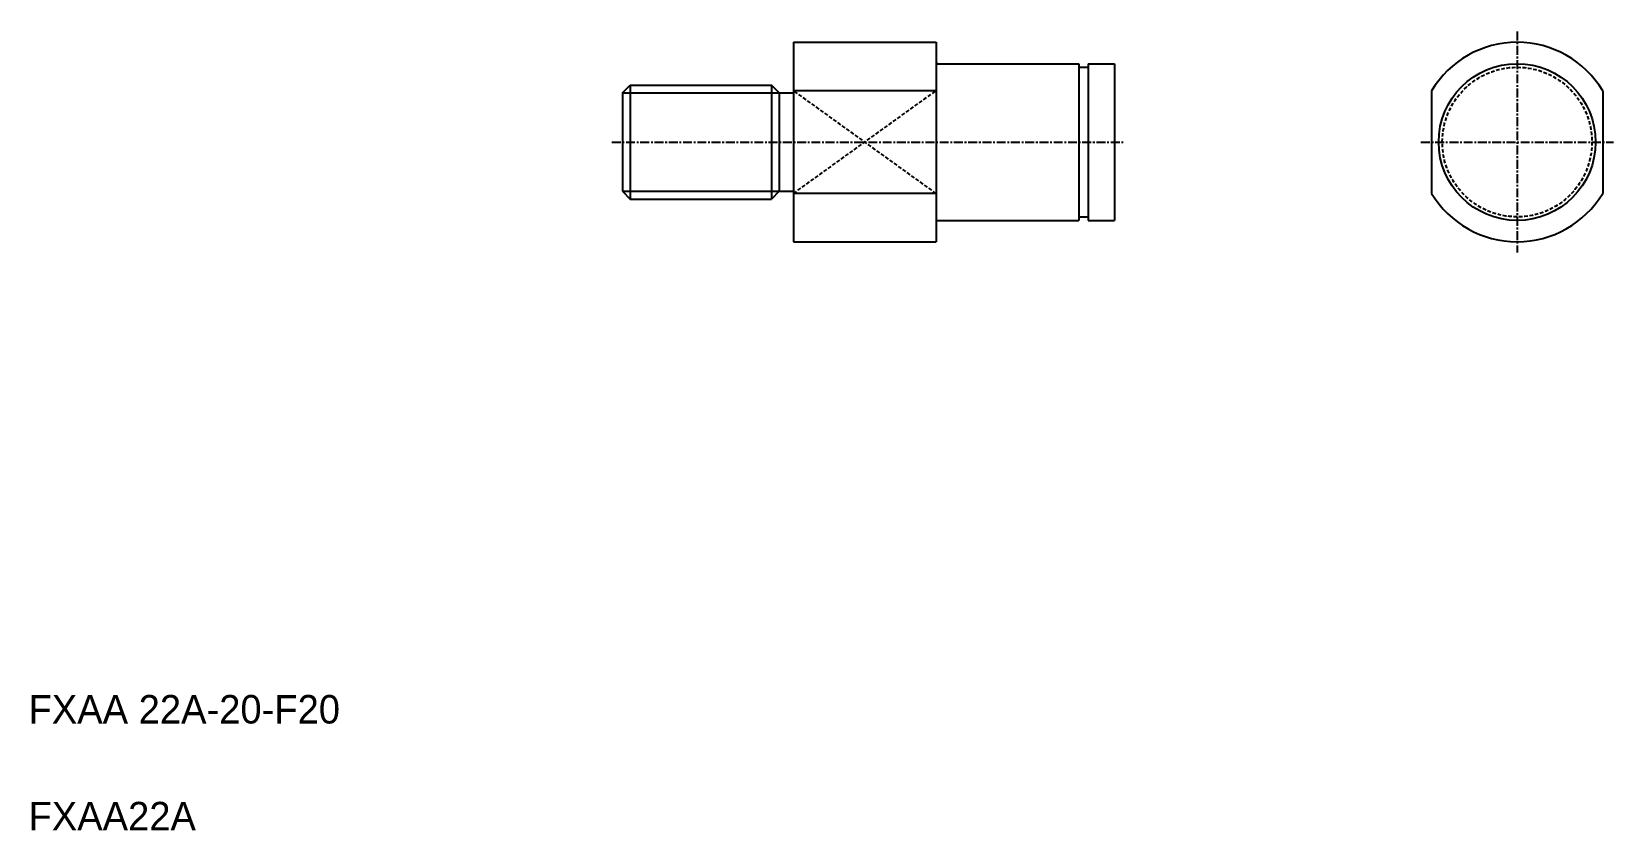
# Model space of a CAD drawing. Extents: x -40 to 182, y 89 to 201.
import ezdxf

# ---------------------------------------------------------------- set-up
doc = ezdxf.new("R2010")
doc.units = 0
doc.linetypes.add('CENTER', pattern=[2, 1.25, -0.25, 0.25, -0.25])
doc.linetypes.add('DASHED', pattern=[0.75, 0.5, -0.25])
doc.layers.get('0').update_dxf_attribs({"linetype": 'CONTINUOUS'})
doc.layers.add('CENTER', color=1, linetype='CENTER')

msp = doc.modelspace()

# ---------------------------------------------------------------- linework, layer by layer
at = {"color": 7, "linetype": 'CONTINUOUS'}
for p, q in [((66.99, 199.17), (66.99, 171.17)), ((66.99, 199.17), (86.99, 199.17)), ((86.99, 199.17), (86.99, 171.17)), ((87.19, 196.17), (106.99, 196.17)), ((92.14, 196.17), (92.14, 196.17)), ((97.09, 196.17), (97.09, 196.17)), ((106.99, 196.17), (106.99, 174.17)), ((106.99, 195.67), (108.34, 195.67)), ((108.34, 196.17), (108.34, 174.17)), ((108.34, 196.17), (111.99, 196.17)), ((111.99, 196.17), (111.99, 174.17)), ((42.99, 192.09), (44.07, 193.17)), ((44.07, 193.17), (44.07, 177.17)), ((44.07, 193.17), (63.91, 193.17)), ((63.91, 193.17), (63.91, 177.17)), ((64.99, 192.09), (63.91, 193.17)), ((42.99, 192.09), (42.99, 178.26)), ((64.99, 192.09), (66.99, 192.09)), ((64.99, 192.09), (64.99, 178.26)), ((86.99, 192.38), (66.99, 192.38)), ((156.5, 192.38), (156.5, 177.96)), ((180.5, 192.38), (180.5, 177.96)), ((64.99, 188.63), (64.99, 188.63)), ((42.99, 185.17), (42.99, 185.17)), ((64.99, 185.17), (64.99, 185.17)), ((42.99, 178.26), (44.07, 177.17)), ((64.99, 178.26), (63.91, 177.17)), ((64.99, 178.26), (66.99, 178.26)), ((86.99, 177.96), (66.99, 177.96)), ((44.07, 177.17), (63.91, 177.17)), ((87.19, 174.17), (106.99, 174.17)), ((92.14, 174.17), (92.14, 174.17)), ((97.09, 174.17), (97.09, 174.17)), ((106.99, 174.67), (108.34, 174.67)), ((108.34, 174.17), (111.99, 174.17)), ((66.99, 171.17), (86.99, 171.17))]:
    msp.add_line(p, q, dxfattribs=at)
at = {"color": 3, "linetype": 'CONTINUOUS'}
for p, q in [((42.99, 192.09), (64.99, 192.09)), ((42.99, 178.26), (64.99, 178.26))]:
    msp.add_line(p, q, dxfattribs=at)
at = {"color": 3, "linetype": 'DASHED'}
for p, q in [((66.99, 177.96), (86.99, 192.38)), ((86.99, 177.96), (66.99, 192.38))]:
    msp.add_line(p, q, dxfattribs=at)
at = {"color": 7, "linetype": 'CONTINUOUS'}
msp.add_circle((168.5, 185.17), 11, dxfattribs=at)
at = {"color": 3, "linetype": 'DASHED'}
msp.add_circle((168.5, 185.17), 10.5, dxfattribs=at)
at = {"color": 7, "linetype": 'CONTINUOUS'}
for centre, radius, start, end in [((168.5, 185.17), 14, 31.0027, 148.9973), ((87.19, 196.37), 0.2, 180, 270), ((168.5, 185.17), 14, 211.0027, 328.9973), ((87.19, 173.97), 0.2, 90, 180)]:
    msp.add_arc(centre, radius, start, end, dxfattribs=at)
at = {"layer": 'CENTER', "color": 1, "linetype": 'CENTER'}
for p, q in [((168.5, 200.67), (168.5, 169.67)), ((41.49, 185.17), (113.49, 185.17)), ((155, 185.17), (182, 185.17))]:
    msp.add_line(p, q, dxfattribs=at)

# ---------------------------------------------------------------- texts
at = {"color": 7, "linetype": 'CONTINUOUS'}
for s, p in [('FXAA 22A-20-F20', (-40.34, 103.56)), ('FXAA22A', (-40.34, 88.56))]:
    msp.add_text(s, height=4, dxfattribs=at).set_placement(p)

doc.saveas('drawing.dxf')
